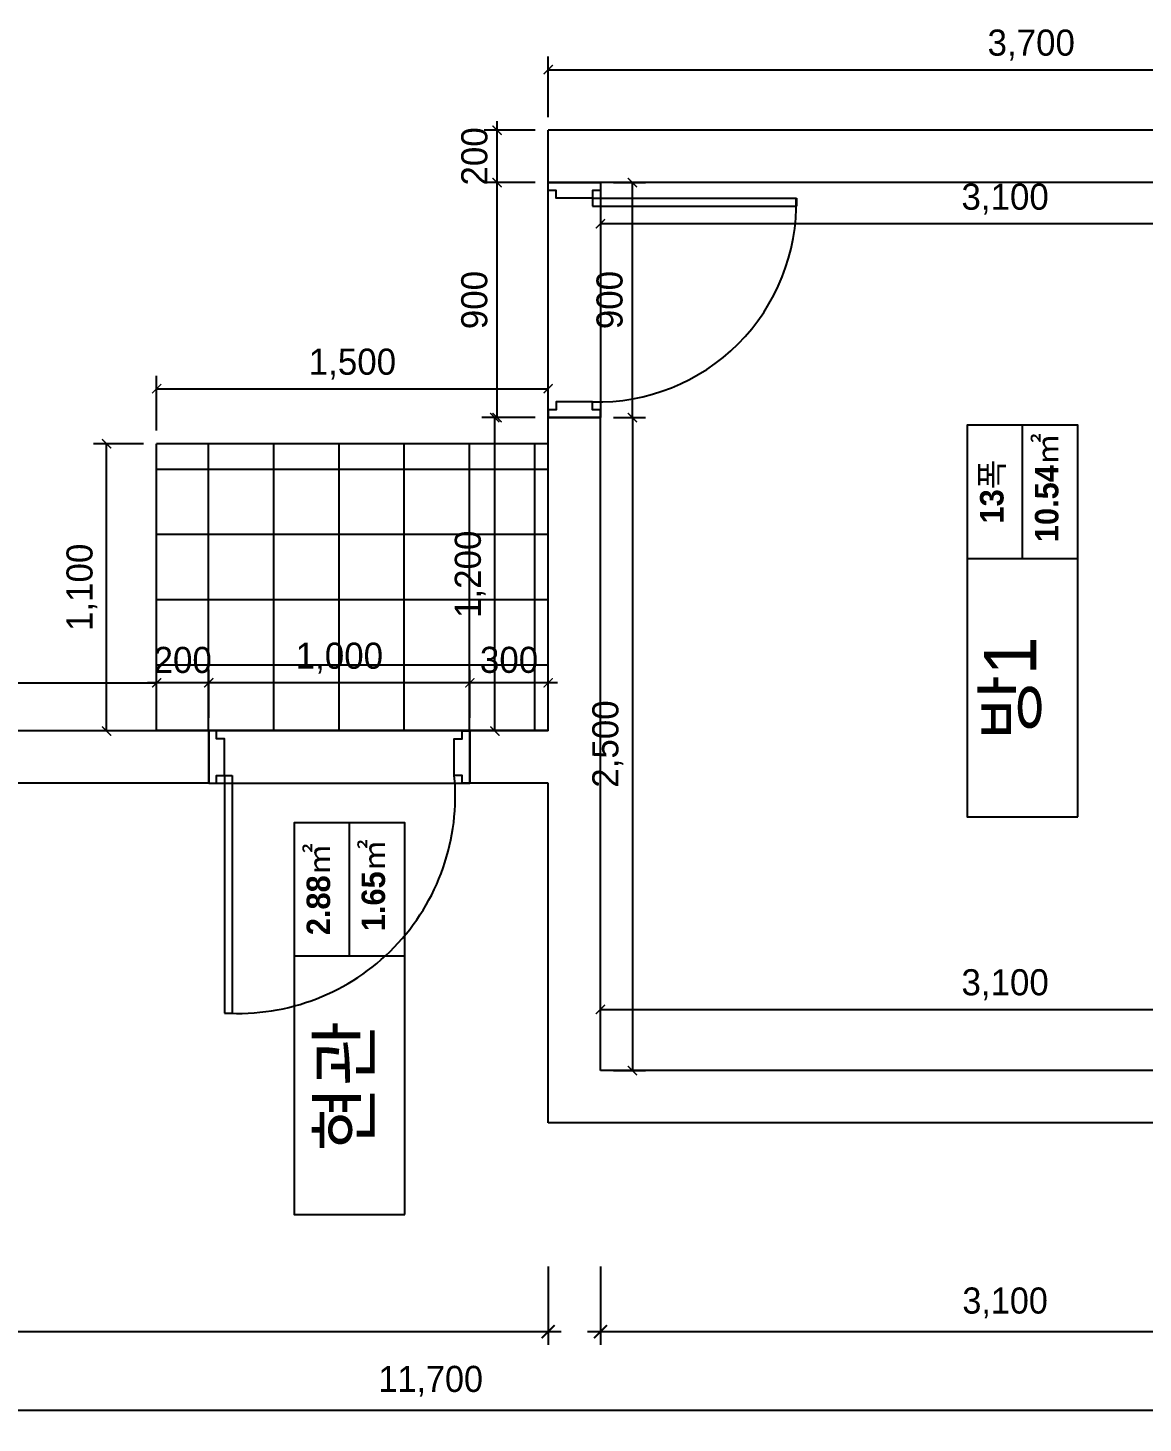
# Model space of a CAD drawing. Header units: inches. Extents: x 261411 to 598054, y 5888 to 34411.
# Drawn here: x 290924 to 295196, y 22385 to 27727 of the extents above; entities that cross this region are included whole.
import ezdxf
from ezdxf.enums import TextEntityAlignment as Align

# ---------------------------------------------------------------- set-up
doc = ezdxf.new("R2010")
doc.units = ezdxf.units.IN
doc.header["$LTSCALE"] = 50
doc.header["$MEASUREMENT"] = 0
for name, color, linetype in [('0-LINE', 7, 'Continuous'), ('02-WAL', 2, 'Continuous'), ('03-TEXT', 3, 'Continuous'), ('07-DIM', 5, 'Continuous'), ('07-DIM WAL', 5, 'Continuous'), ('08-HAT', 8, 'Continuous'), ('253', 253, 'Continuous'), ('도면층2', 2, 'Continuous'), ('도면층4', 4, 'Continuous'), ('도면층5', 5, 'Continuous')]:
    doc.layers.add(name, color=color, linetype=linetype)
doc.styles.add('HY 울릉도 L', font='')
doc.styles.add('넥슨고딕', font='NEXONLv1GothicBold.ttf')
doc.styles.add('마감재', font='stylu.ttf')
doc.styles.add('코레일둥고', font='Korail_Round_Gothic_Medium.ttf')
doc.styles.get('HY 울릉도 L').set_extended_font_data('HY울릉도L')
doc.dimstyles.new('50', dxfattribs={"dimscale": 50, "dimtxt": 2, "dimasz": 1, "dimexe": 1, "dimexo": 1, "dimgap": 1, "dimtad": 1, "dimdec": 0, "dimrnd": 0.05, "dimdsep": 46, "dimlunit": 6, "dimtxsty": 'HY 울릉도 L', "dimblk": 'ARCHTICK', "dimcen": 2.5, "dimdle": 1, "dimclrd": 133, "dimclre": 133, "dimclrt": 30, "dimadec": 0, "dimazin": 0, "dimtfac": 1, "dimtdec": 0, "dimtix": 1, "dimtmove": 2, "dimatfit": 3, "dimldrblk": 'ARCHTICK', "dimfxl": 1, "dimlwd": -1, "dimlwe": -1, "dimarcsym": 0})
doc.dimstyles.new('벽치수 Copy of DIM-50', dxfattribs={"dimscale": 50, "dimtxt": 2, "dimasz": 0.7, "dimexe": 1, "dimexo": 1, "dimgap": 0.7, "dimtad": 1, "dimdec": 0, "dimzin": 1, "dimdsep": 46, "dimlunit": 6, "dimtxsty": '마감재', "dimblk": 'ARCHTICK', "dimcen": -0.09, "dimclrd": 256, "dimclre": 256, "dimclrt": 3, "dimadec": 0, "dimazin": 0, "dimtfac": 1, "dimtdec": 0, "dimtix": 1, "dimtmove": 2, "dimatfit": 0, "dimldrblk": 'ARCHTICK', "dimfxl": 1, "dimtolj": 1, "dimtzin": 0, "dimarcsym": 0})

# ---------------------------------------------------------------- blocks, each defined once
blk = doc.blocks.new('_ArchTick')
at = {"color": 0, "linetype": 'ByBlock', "const_width": 0.15}
blk.add_lwpolyline([(-0.5, -0.5), (0.5, 0.5)], dxfattribs=at)
blk = doc.blocks.new('*D53')
at = {"layer": '07-DIM', "color": 133}
for p, q in [((293117.1, 22985.4), (293117.1, 22685.4)), ((296217.1, 22985.4), (296217.1, 22685.4)), ((296267.1, 22735.4), (293067.1, 22735.4))]:
    blk.add_line(p, q, dxfattribs=at)
at = {"layer": 'Defpoints', "color": 0}
for p in [(293117.1, 23035.4), (296217.1, 23035.4), (293117.1, 22735.4)]:
    blk.add_point(p, dxfattribs=at)
at = {"layer": '07-DIM', "color": 133, "xscale": 50, "yscale": 50, "zscale": 50, "rotation": 180}
blk.add_blockref('_ArchTick', (293117.1, 22735.4), dxfattribs=at)
at = {"layer": '07-DIM', "color": 133, "xscale": 50, "yscale": 50, "zscale": 50}
blk.add_blockref('_ArchTick', (296217.1, 22735.4), dxfattribs=at)
at = {"layer": '07-DIM', "color": 30, "insert": (294667.1, 22845.4), "char_height": 100, "attachment_point": 5, "style": 'HY 울릉도 L'}
blk.add_mtext('3,100', dxfattribs=at)
blk = doc.blocks.new('*D54')
at = {"layer": '07-DIM', "color": 133}
for p, q in [((288417.1, 22985.4), (288417.1, 22685.4)), ((292917.1, 22985.4), (292917.1, 22685.4)), ((292967.1, 22735.4), (288367.1, 22735.4))]:
    blk.add_line(p, q, dxfattribs=at)
at = {"layer": 'Defpoints', "color": 0}
for p in [(288417.1, 23035.4), (292917.1, 23035.4), (288417.1, 22735.4)]:
    blk.add_point(p, dxfattribs=at)
at = {"layer": '07-DIM', "color": 133, "xscale": 50, "yscale": 50, "zscale": 50, "rotation": 180}
blk.add_blockref('_ArchTick', (288417.1, 22735.4), dxfattribs=at)
at = {"layer": '07-DIM', "color": 133, "xscale": 50, "yscale": 50, "zscale": 50}
blk.add_blockref('_ArchTick', (292917.1, 22735.4), dxfattribs=at)
at = {"layer": '07-DIM', "color": 30, "insert": (290667.1, 22845.3), "char_height": 100, "attachment_point": 5, "style": 'HY 울릉도 L'}
blk.add_mtext('4,500', dxfattribs=at)
blk = doc.blocks.new('*D67')
at = {"layer": '07-DIM', "color": 133}
for p, q in [((286617.1, 22985.4), (286617.1, 22385.4)), ((298317.1, 22485.4), (298317.1, 22485.4)), ((286567.1, 22435.4), (298367.1, 22435.4))]:
    blk.add_line(p, q, dxfattribs=at)
at = {"layer": 'Defpoints', "color": 0}
for p in [(286617.1, 23035.4), (298317.1, 22435.4), (298317.1, 22435.4)]:
    blk.add_point(p, dxfattribs=at)
at = {"layer": '07-DIM', "color": 133, "xscale": 50, "yscale": 50, "zscale": 50, "rotation": 180}
blk.add_blockref('_ArchTick', (286617.1, 22435.4), dxfattribs=at)
at = {"layer": '07-DIM', "color": 133, "xscale": 50, "yscale": 50, "zscale": 50}
blk.add_blockref('_ArchTick', (298317.1, 22435.4), dxfattribs=at)
at = {"layer": '07-DIM', "color": 30, "insert": (292467.1, 22545.3), "char_height": 100, "attachment_point": 5, "style": 'HY 울릉도 L'}
blk.add_mtext('11,700', dxfattribs=at)
blk = doc.blocks.new('*D77')
at = {"layer": '07-DIM WAL', "lineweight": -2}
for p, q in [((293117.1, 27085.4), (293117.1, 26927.7)), ((296217.1, 27085.4), (296217.1, 26927.7)), ((296217.1, 26977.7), (293117.1, 26977.7))]:
    blk.add_line(p, q, dxfattribs=at)
at = {"layer": 'Defpoints', "color": 0}
for p in [(293117.1, 27135.4), (296217.1, 27135.4), (293117.1, 26977.7)]:
    blk.add_point(p, dxfattribs=at)
at = {"layer": '07-DIM WAL', "lineweight": -2, "xscale": 35, "yscale": 35, "zscale": 35, "rotation": 180}
blk.add_blockref('_ArchTick', (293117.1, 26977.7), dxfattribs=at)
at = {"layer": '07-DIM WAL', "lineweight": -2, "xscale": 35, "yscale": 35, "zscale": 35}
blk.add_blockref('_ArchTick', (296217.1, 26977.7), dxfattribs=at)
at = {"layer": '07-DIM WAL', "color": 3, "insert": (294667.1, 27072), "char_height": 100, "attachment_point": 5, "style": '마감재'}
blk.add_mtext('\\A1;3,100', dxfattribs=at)
blk = doc.blocks.new('*D78')
at = {"layer": '07-DIM WAL', "lineweight": -2}
for p, q in [((293167.1, 27135.4), (293289.5, 27135.4)), ((293239.5, 26235.4), (293239.5, 27135.4)), ((293167.1, 26235.4), (293289.5, 26235.4))]:
    blk.add_line(p, q, dxfattribs=at)
at = {"layer": 'Defpoints', "color": 0}
for p in [(293117.1, 27135.4), (293239.5, 27135.4), (293117.1, 26235.4)]:
    blk.add_point(p, dxfattribs=at)
at = {"layer": '07-DIM WAL', "lineweight": -2, "xscale": 35, "yscale": 35, "zscale": 35}
for p, rotation in [((293239.5, 27135.4), 90), ((293239.5, 26235.4), 270)]:
    blk.add_blockref('_ArchTick', p, dxfattribs=dict(at, rotation=rotation))
at = {"layer": '07-DIM WAL', "color": 3, "insert": (293152.5, 26685.4), "char_height": 100, "attachment_point": 5, "rotation": 90, "style": '마감재'}
blk.add_mtext('\\A1;900', dxfattribs=at)
blk = doc.blocks.new('*D79')
at = {"layer": '07-DIM WAL', "lineweight": -2}
for p, q in [((293167.1, 26235.4), (293289.5, 26235.4)), ((293239.5, 26235.4), (293239.5, 23735.4)), ((293167.1, 23735.4), (293289.5, 23735.4))]:
    blk.add_line(p, q, dxfattribs=at)
at = {"layer": 'Defpoints', "color": 0}
for p in [(293117.1, 26235.4), (293117.1, 23735.4), (293239.5, 23735.4)]:
    blk.add_point(p, dxfattribs=at)
at = {"layer": '07-DIM WAL', "lineweight": -2, "xscale": 35, "yscale": 35, "zscale": 35}
for p, rotation in [((293239.5, 26235.4), 90), ((293239.5, 23735.4), 270)]:
    blk.add_blockref('_ArchTick', p, dxfattribs=dict(at, rotation=rotation))
at = {"layer": '07-DIM WAL', "color": 3, "insert": (293145.1, 24985.4), "char_height": 100, "attachment_point": 5, "rotation": 90, "style": '마감재'}
blk.add_mtext('\\A1;2,500', dxfattribs=at)
blk = doc.blocks.new('*D80')
at = {"layer": '07-DIM WAL', "lineweight": -2}
for p, q in [((293117.1, 23785.4), (293117.1, 24019.6)), ((296217.1, 23785.4), (296217.1, 24019.6)), ((293117.1, 23969.6), (296217.1, 23969.6))]:
    blk.add_line(p, q, dxfattribs=at)
at = {"layer": 'Defpoints', "color": 0}
for p in [(296217.1, 23969.6), (293117.1, 23735.4), (296217.1, 23735.4)]:
    blk.add_point(p, dxfattribs=at)
at = {"layer": '07-DIM WAL', "lineweight": -2, "xscale": 35, "yscale": 35, "zscale": 35, "rotation": 180}
blk.add_blockref('_ArchTick', (293117.1, 23969.6), dxfattribs=at)
at = {"layer": '07-DIM WAL', "lineweight": -2, "xscale": 35, "yscale": 35, "zscale": 35}
blk.add_blockref('_ArchTick', (296217.1, 23969.6), dxfattribs=at)
at = {"layer": '07-DIM WAL', "color": 3, "insert": (294667.1, 24064), "char_height": 100, "attachment_point": 5, "style": '마감재'}
blk.add_mtext('\\A1;3,100', dxfattribs=at)
blk = doc.blocks.new('*D81')
at = {"layer": '07-DIM WAL', "lineweight": -2}
for p, q in [((292867.1, 26235.4), (292662.7, 26235.4)), ((292712.7, 25035.4), (292712.7, 26235.4)), ((292867.1, 25035.4), (292662.7, 25035.4))]:
    blk.add_line(p, q, dxfattribs=at)
at = {"layer": 'Defpoints', "color": 0}
for p in [(292712.7, 26235.4), (292917.1, 26235.4), (292917.1, 25035.4)]:
    blk.add_point(p, dxfattribs=at)
at = {"layer": '07-DIM WAL', "lineweight": -2, "xscale": 35, "yscale": 35, "zscale": 35}
for p, rotation in [((292712.7, 26235.4), 90), ((292712.7, 25035.4), 270)]:
    blk.add_blockref('_ArchTick', p, dxfattribs=dict(at, rotation=rotation))
at = {"layer": '07-DIM WAL', "color": 3, "insert": (292618.3, 25635.4), "char_height": 100, "attachment_point": 5, "rotation": 90, "style": '마감재'}
blk.add_mtext('\\A1;1,200', dxfattribs=at)
blk = doc.blocks.new('*D82')
at = {"layer": '07-DIM WAL', "lineweight": -2}
for p, q in [((292867.1, 27135.4), (292671.4, 27135.4)), ((292721.4, 26235.4), (292721.4, 27135.4)), ((292867.1, 26235.4), (292671.4, 26235.4))]:
    blk.add_line(p, q, dxfattribs=at)
at = {"layer": 'Defpoints', "color": 0}
for p in [(292721.4, 27135.4), (292917.1, 27135.4), (292917.1, 26235.4)]:
    blk.add_point(p, dxfattribs=at)
at = {"layer": '07-DIM WAL', "lineweight": -2, "xscale": 35, "yscale": 35, "zscale": 35}
for p, rotation in [((292721.4, 27135.4), 90), ((292721.4, 26235.4), 270)]:
    blk.add_blockref('_ArchTick', p, dxfattribs=dict(at, rotation=rotation))
at = {"layer": '07-DIM WAL', "color": 3, "insert": (292634.4, 26685.4), "char_height": 100, "attachment_point": 5, "rotation": 90, "style": '마감재'}
blk.add_mtext('\\A1;900', dxfattribs=at)
blk = doc.blocks.new('*D83')
at = {"layer": '07-DIM WAL', "lineweight": -2}
for p, q in [((292617.1, 25085.4), (292617.1, 25270)), ((292917.1, 25085.4), (292917.1, 25270)), ((292952.1, 25220), (292582.1, 25220))]:
    blk.add_line(p, q, dxfattribs=at)
at = {"layer": 'Defpoints', "color": 0}
for p in [(292617.1, 25220), (292617.1, 25035.4), (292917.1, 25035.4)]:
    blk.add_point(p, dxfattribs=at)
at = {"layer": '07-DIM WAL', "lineweight": -2, "xscale": 35, "yscale": 35, "zscale": 35}
blk.add_blockref('_ArchTick', (292617.1, 25220), dxfattribs=at)
at = {"layer": '07-DIM WAL', "lineweight": -2, "xscale": 35, "yscale": 35, "zscale": 35, "rotation": 180}
blk.add_blockref('_ArchTick', (292917.1, 25220), dxfattribs=at)
at = {"layer": '07-DIM WAL', "color": 3, "insert": (292767.1, 25307.2), "char_height": 100, "attachment_point": 5, "style": '마감재'}
blk.add_mtext('\\A1;300', dxfattribs=at)
blk = doc.blocks.new('*D84')
at = {"layer": '07-DIM WAL', "lineweight": -2}
for p, q in [((291617.1, 25085.4), (291617.1, 25270)), ((292617.1, 25085.4), (292617.1, 25270)), ((292617.1, 25220), (291617.1, 25220))]:
    blk.add_line(p, q, dxfattribs=at)
at = {"layer": 'Defpoints', "color": 0}
for p in [(291617.1, 25220), (291617.1, 25035.4), (292617.1, 25035.4)]:
    blk.add_point(p, dxfattribs=at)
at = {"layer": '07-DIM WAL', "lineweight": -2, "xscale": 35, "yscale": 35, "zscale": 35, "rotation": 180}
blk.add_blockref('_ArchTick', (291617.1, 25220), dxfattribs=at)
at = {"layer": '07-DIM WAL', "lineweight": -2, "xscale": 35, "yscale": 35, "zscale": 35}
blk.add_blockref('_ArchTick', (292617.1, 25220), dxfattribs=at)
at = {"layer": '07-DIM WAL', "color": 3, "insert": (292117.1, 25314.4), "char_height": 100, "attachment_point": 5, "style": '마감재'}
blk.add_mtext('\\A1;1,000', dxfattribs=at)
blk = doc.blocks.new('*D85')
at = {"layer": '07-DIM WAL', "lineweight": -2}
for p, q in [((291417.1, 25085.4), (291417.1, 25270)), ((291617.1, 25085.4), (291617.1, 25270)), ((291652.1, 25220), (291382.1, 25220))]:
    blk.add_line(p, q, dxfattribs=at)
at = {"layer": 'Defpoints', "color": 0}
for p in [(291417.1, 25220), (291417.1, 25035.4), (291617.1, 25035.4)]:
    blk.add_point(p, dxfattribs=at)
at = {"layer": '07-DIM WAL', "lineweight": -2, "xscale": 35, "yscale": 35, "zscale": 35}
blk.add_blockref('_ArchTick', (291417.1, 25220), dxfattribs=at)
at = {"layer": '07-DIM WAL', "lineweight": -2, "xscale": 35, "yscale": 35, "zscale": 35, "rotation": 180}
blk.add_blockref('_ArchTick', (291617.1, 25220), dxfattribs=at)
at = {"layer": '07-DIM WAL', "color": 3, "insert": (291517.1, 25306.8), "char_height": 100, "attachment_point": 5, "style": '마감재'}
blk.add_mtext('\\A1;200', dxfattribs=at)
blk = doc.blocks.new('*D86')
at = {"layer": '07-DIM WAL', "lineweight": -2}
for p, q in [((291367.1, 26135.4), (291175.3, 26135.4)), ((291225.3, 25035.4), (291225.3, 26135.4)), ((291367.1, 25035.4), (291175.3, 25035.4))]:
    blk.add_line(p, q, dxfattribs=at)
at = {"layer": 'Defpoints', "color": 0}
for p in [(291225.3, 26135.4), (291417.1, 26135.4), (291417.1, 25035.4)]:
    blk.add_point(p, dxfattribs=at)
at = {"layer": '07-DIM WAL', "lineweight": -2, "xscale": 35, "yscale": 35, "zscale": 35}
for p, rotation in [((291225.3, 26135.4), 90), ((291225.3, 25035.4), 270)]:
    blk.add_blockref('_ArchTick', p, dxfattribs=dict(at, rotation=rotation))
at = {"layer": '07-DIM WAL', "color": 3, "insert": (291131, 25585.4), "char_height": 100, "attachment_point": 5, "rotation": 90, "style": '마감재'}
blk.add_mtext('\\A1;1,100', dxfattribs=at)
blk = doc.blocks.new('*D87')
at = {"layer": '07-DIM WAL', "lineweight": -2}
for p, q in [((291417.1, 26185.4), (291417.1, 26395.9)), ((292917.1, 26185.4), (292917.1, 26395.9)), ((291417.1, 26345.9), (292917.1, 26345.9))]:
    blk.add_line(p, q, dxfattribs=at)
at = {"layer": 'Defpoints', "color": 0}
for p in [(292917.1, 26345.9), (291417.1, 26135.4), (292917.1, 26135.4)]:
    blk.add_point(p, dxfattribs=at)
at = {"layer": '07-DIM WAL', "lineweight": -2, "xscale": 35, "yscale": 35, "zscale": 35, "rotation": 180}
blk.add_blockref('_ArchTick', (291417.1, 26345.9), dxfattribs=at)
at = {"layer": '07-DIM WAL', "lineweight": -2, "xscale": 35, "yscale": 35, "zscale": 35}
blk.add_blockref('_ArchTick', (292917.1, 26345.9), dxfattribs=at)
at = {"layer": '07-DIM WAL', "color": 3, "insert": (292167.1, 26440.2), "char_height": 100, "attachment_point": 5, "style": '마감재'}
blk.add_mtext('\\A1;1,500', dxfattribs=at)
blk = doc.blocks.new('*D88')
at = {"layer": '07-DIM WAL', "lineweight": -2}
for p, q in [((292721.4, 27100.4), (292721.4, 27370.4)), ((292867.1, 27335.4), (292671.4, 27335.4)), ((292867.1, 27135.4), (292671.4, 27135.4))]:
    blk.add_line(p, q, dxfattribs=at)
at = {"layer": 'Defpoints', "color": 0}
for p in [(292721.4, 27335.4), (292917.1, 27335.4), (292917.1, 27135.4)]:
    blk.add_point(p, dxfattribs=at)
at = {"layer": '07-DIM WAL', "lineweight": -2, "xscale": 35, "yscale": 35, "zscale": 35}
for p, rotation in [((292721.4, 27335.4), 270), ((292721.4, 27135.4), 90)]:
    blk.add_blockref('_ArchTick', p, dxfattribs=dict(at, rotation=rotation))
at = {"layer": '07-DIM WAL', "color": 3, "insert": (292634.6, 27235.4), "char_height": 100, "attachment_point": 5, "rotation": 90, "style": '마감재'}
blk.add_mtext('\\A1;200', dxfattribs=at)
blk = doc.blocks.new('*D89')
at = {"layer": '07-DIM WAL', "lineweight": -2}
for p, q in [((292917.1, 27385.4), (292917.1, 27617.5)), ((292917.1, 27567.5), (296617.1, 27567.5)), ((296617.1, 27385.4), (296617.1, 27617.5))]:
    blk.add_line(p, q, dxfattribs=at)
at = {"layer": 'Defpoints', "color": 0}
for p in [(296617.1, 27567.5), (292917.1, 27335.4), (296617.1, 27335.4)]:
    blk.add_point(p, dxfattribs=at)
at = {"layer": '07-DIM WAL', "lineweight": -2, "xscale": 35, "yscale": 35, "zscale": 35, "rotation": 180}
blk.add_blockref('_ArchTick', (292917.1, 27567.5), dxfattribs=at)
at = {"layer": '07-DIM WAL', "lineweight": -2, "xscale": 35, "yscale": 35, "zscale": 35}
blk.add_blockref('_ArchTick', (296617.1, 27567.5), dxfattribs=at)
at = {"layer": '07-DIM WAL', "color": 3, "insert": (294767.1, 27661.9), "char_height": 100, "attachment_point": 5, "style": '마감재'}
blk.add_mtext('\\A1;3,700', dxfattribs=at)
blk = doc.blocks.new('*D48')
at = {"layer": '07-DIM WAL', "lineweight": -2}
for p, q in [((288417.1, 25085.4), (288417.1, 25270)), ((291417.1, 25085.4), (291417.1, 25270)), ((288417.1, 25220), (291417.1, 25220))]:
    blk.add_line(p, q, dxfattribs=at)
at = {"layer": 'Defpoints', "color": 0}
for p in [(291417.1, 25220), (288417.1, 25035.4), (291417.1, 25035.4)]:
    blk.add_point(p, dxfattribs=at)
at = {"layer": '07-DIM WAL', "lineweight": -2, "xscale": 35, "yscale": 35, "zscale": 35, "rotation": 180}
blk.add_blockref('_ArchTick', (288417.1, 25220), dxfattribs=at)
at = {"layer": '07-DIM WAL', "lineweight": -2, "xscale": 35, "yscale": 35, "zscale": 35}
blk.add_blockref('_ArchTick', (291417.1, 25220), dxfattribs=at)
at = {"layer": '07-DIM WAL', "color": 3, "insert": (289917.1, 25314.4), "char_height": 100, "attachment_point": 5, "style": '마감재'}
blk.add_mtext('\\A1;3,000', dxfattribs=at)

msp = doc.modelspace()

# ---------------------------------------------------------------- hatches: boundary and pattern name
at = {"layer": '08-HAT'}
h = msp.add_hatch(dxfattribs=at)
h.set_pattern_fill('NET', color=256, scale=2000, angle=90)
h.set_pattern_definition([(90, (324365.73, -21461.7), (-250, 2e-14), []), (180, (324365.73, -21461.7), (-3e-14, -250), [])])
h.paths.add_polyline_path([(292917.1, 26135.4), (292917.1, 25035.4), (292617.1, 25035.4), (292587.1, 25035.4), (291617.1, 25035.4), (291417.1, 25035.4), (291417.1, 26135.4)])

# ---------------------------------------------------------------- linework, layer by layer
at = {"layer": '0-LINE'}
for p in [(292917.1, 26135.4), (291417.1, 25035.4)]:
    msp.add_line(p, (291417.1, 26135.4), dxfattribs=at)
at = {"layer": '02-WAL'}
for p, q in [((296617.1, 27335.4), (292917.1, 27335.4)), ((292917.1, 27135.4), (292917.1, 27335.4)), ((296217.1, 27135.4), (292917.1, 27135.4)), ((293117.1, 26235.4), (292917.1, 26235.4)), ((292917.1, 25035.4), (292917.1, 26235.4)), ((293117.1, 23735.4), (293117.1, 26235.4)), ((291617.1, 25035.4), (288417.1, 25035.4)), ((291617.1, 25035.4), (291617.1, 24835.4)), ((292917.1, 25035.4), (292617.1, 25035.4)), ((292617.1, 25035.4), (292617.1, 24835.4)), ((291617.1, 24835.4), (286617.1, 24835.4)), ((292917.1, 24835.4), (292617.1, 24835.4)), ((292917.1, 23535.4), (292917.1, 24835.4)), ((296217.1, 23735.4), (293117.1, 23735.4)), ((298317.1, 23535.4), (292917.1, 23535.4))]:
    msp.add_line(p, q, dxfattribs=at)
at = {"layer": '253'}
for p, q in [((294733.3, 25696.5), (294733.3, 26206.1)), ((294521.1, 25696.5), (294945.6, 25696.5)), ((292156.1, 24174.1), (292156.1, 24683.7)), ((291943.8, 24174.1), (292368.3, 24174.1))]:
    msp.add_line(p, q, dxfattribs=at)
for points in [[(294945.6, 24706.1), (294945.6, 26206.1), (294521.1, 26206.1), (294521.1, 24706.1)], [(292368.3, 23183.7), (292368.3, 24683.7), (291943.8, 24683.7), (291943.8, 23183.7)]]:
    msp.add_lwpolyline(points, close=True, dxfattribs=at)
at = {"layer": '도면층2'}
for p, q in [((293117.1, 27135.4), (292917.1, 27135.4)), ((293117.1, 26235.4), (292917.1, 26235.4)), ((291617.1, 24835.4), (291617.1, 25035.4)), ((292617.1, 24835.4), (292617.1, 25035.4))]:
    msp.add_line(p, q, dxfattribs=at)
at = {"layer": '도면층4'}
for p, q in [((292917.1, 26235.4), (292917.1, 27135.4)), ((292917.1, 27135.4), (293117.1, 27135.4)), ((293117.1, 27135.4), (292917.1, 27135.4)), ((293117.1, 27135.4), (293117.1, 26235.4)), ((293087.1, 27075.4), (293087.1, 27045.4)), ((293087.1, 27075.4), (293867.6, 27075.4)), ((293087.1, 27045.4), (293867.1, 27045.4)), ((293867.6, 27075.4), (293867.6, 27045.4)), ((293117.1, 26235.4), (292917.1, 26235.4)), ((292617.1, 25035.4), (291617.1, 25035.4)), ((291617.1, 25035.4), (291617.1, 24835.4)), ((291617.1, 24835.4), (291617.1, 25035.4)), ((292617.1, 24835.4), (292617.1, 25035.4)), ((291677.1, 24865.4), (291677.1, 23955.4)), ((291677.1, 24865.4), (291707.1, 24865.4)), ((291707.1, 24865.4), (291707.1, 23956)), ((291617.1, 24835.4), (292617.1, 24835.4)), ((291677.1, 23955.4), (291707.1, 23955.4))]:
    msp.add_line(p, q, dxfattribs=at)
for points in [[(293117.1, 27135.4), (293117.1, 27105.4), (293087.1, 27105.4), (293087.1, 27075.4), (292947.1, 27075.4), (292947.1, 27105.4), (292917.1, 27105.4), (292917.1, 27135.4), (293117.1, 27135.4)], [(293117.1, 26235.4), (293117.1, 26265.4), (293087.1, 26265.4), (293087.1, 26295.4), (292947.1, 26295.4), (292947.1, 26265.4), (292917.1, 26265.4), (292917.1, 26235.4), (293117.1, 26235.4)], [(291617.1, 24835.4), (291647.1, 24835.4), (291647.1, 24865.4), (291677.1, 24865.4), (291677.1, 25005.4), (291647.1, 25005.4), (291647.1, 25035.4), (291617.1, 25035.4), (291617.1, 24835.4)], [(292617.1, 24835.4), (292587.1, 24835.4), (292587.1, 24865.4), (292557.1, 24865.4), (292557.1, 25005.4), (292587.1, 25005.4), (292587.1, 25035.4), (292617.1, 25035.4), (292617.1, 24835.4)]]:
    msp.add_lwpolyline(points, dxfattribs=at)
at = {"layer": '도면층5'}
for centre, radius, start, end in [((293107.1, 27055.4), 760.2, 268.491, 1.509), ((291729.9, 24785.3), 831.1, 266.3562, 5.5291)]:
    msp.add_arc(centre, radius, start, end, dxfattribs=at)

# ---------------------------------------------------------------- texts
at = {"layer": '03-TEXT'}
for s, height, style, p in [('10.54㎡', 90, '넥슨고딕', (294871.2, 25967.3)), ('13폭', 90, '넥슨고딕', (294660.9, 25951.9)), ('방1', 200, '코레일둥고', (294786, 25197.9)), ('2.88㎡', 90, '넥슨고딕', (292081.6, 24429.5)), ('1.65㎡', 90, '넥슨고딕', (292292.1, 24444.9)), ('현관', 200, '코레일둥고', (292237, 23675.4))]:
    msp.add_text(s, height=height, rotation=90, dxfattribs=dict(at, style=style)).set_placement(p, align=Align.CENTER)

# ---------------------------------------------------------------- dimensions: what is measured, and where the dimension line sits
at = {"layer": '07-DIM'}
for base, p1, p2, picture, middle in [((298317.1, 22435.4), (286617.1, 23035.4), (298317.1, 22435.4), '*D67', (292467.1, 22545.3)), ((288417.1, 22735.4), (292917.1, 23035.4), (288417.1, 23035.4), '*D54', (290667.1, 22845.3)), ((293117.1, 22735.4), (296217.1, 23035.4), (293117.1, 23035.4), '*D53', (294667.1, 22845.4))]:
    dim = msp.add_linear_dim(base=base, p1=p1, p2=p2, dimstyle='50', override={"dimfxl": 0}, dxfattribs=at)
    dim.commit()
    dim.dimension.update_dxf_attribs({"geometry": picture, "text_midpoint": middle})
at = {"layer": '07-DIM WAL'}
for base, p1, p2, picture, middle in [((296617.1, 27567.5), (292917.1, 27335.4), (296617.1, 27335.4), '*D89', (294767.1, 27661.9)), ((293117.1, 26977.7), (296217.1, 27135.4), (293117.1, 27135.4), '*D77', (294667.1, 27072)), ((292917.1, 26345.9), (291417.1, 26135.4), (292917.1, 26135.4), '*D87', (292167.1, 26440.2)), ((291417.1, 25220), (288417.1, 25035.4), (291417.1, 25035.4), '*D48', (289917.1, 25314.4)), ((291617.1, 25220), (292617.1, 25035.4), (291617.1, 25035.4), '*D84', (292117.1, 25314.4)), ((291417.1, 25220), (291617.1, 25035.4), (291417.1, 25035.4), '*D85', (291517.1, 25306.8)), ((292617.1, 25220), (292917.1, 25035.4), (292617.1, 25035.4), '*D83', (292767.1, 25307.2)), ((296217.1, 23969.6), (293117.1, 23735.4), (296217.1, 23735.4), '*D80', (294667.1, 24064))]:
    dim = msp.add_linear_dim(base=base, p1=p1, p2=p2, dimstyle='벽치수 Copy of DIM-50', dxfattribs=at)
    dim.commit()
    dim.dimension.update_dxf_attribs({"geometry": picture, "text_midpoint": middle})
for base, p1, p2, picture, middle in [((292721.4, 27335.4), (292917.1, 27135.4), (292917.1, 27335.4), '*D88', (292634.6, 27235.4)), ((292721.4, 27135.4), (292917.1, 26235.4), (292917.1, 27135.4), '*D82', (292634.4, 26685.4)), ((293239.5, 27135.4), (293117.1, 26235.4), (293117.1, 27135.4), '*D78', (293152.5, 26685.4)), ((292712.7, 26235.4), (292917.1, 25035.4), (292917.1, 26235.4), '*D81', (292618.3, 25635.4)), ((293239.5, 23735.4), (293117.1, 26235.4), (293117.1, 23735.4), '*D79', (293145.1, 24985.4)), ((291225.3, 26135.4), (291417.1, 25035.4), (291417.1, 26135.4), '*D86', (291131, 25585.4))]:
    dim = msp.add_linear_dim(base=base, p1=p1, p2=p2, angle=90, dimstyle='벽치수 Copy of DIM-50', dxfattribs=at)
    dim.commit()
    dim.dimension.update_dxf_attribs({"geometry": picture, "text_midpoint": middle})

doc.saveas('drawing.dxf')
